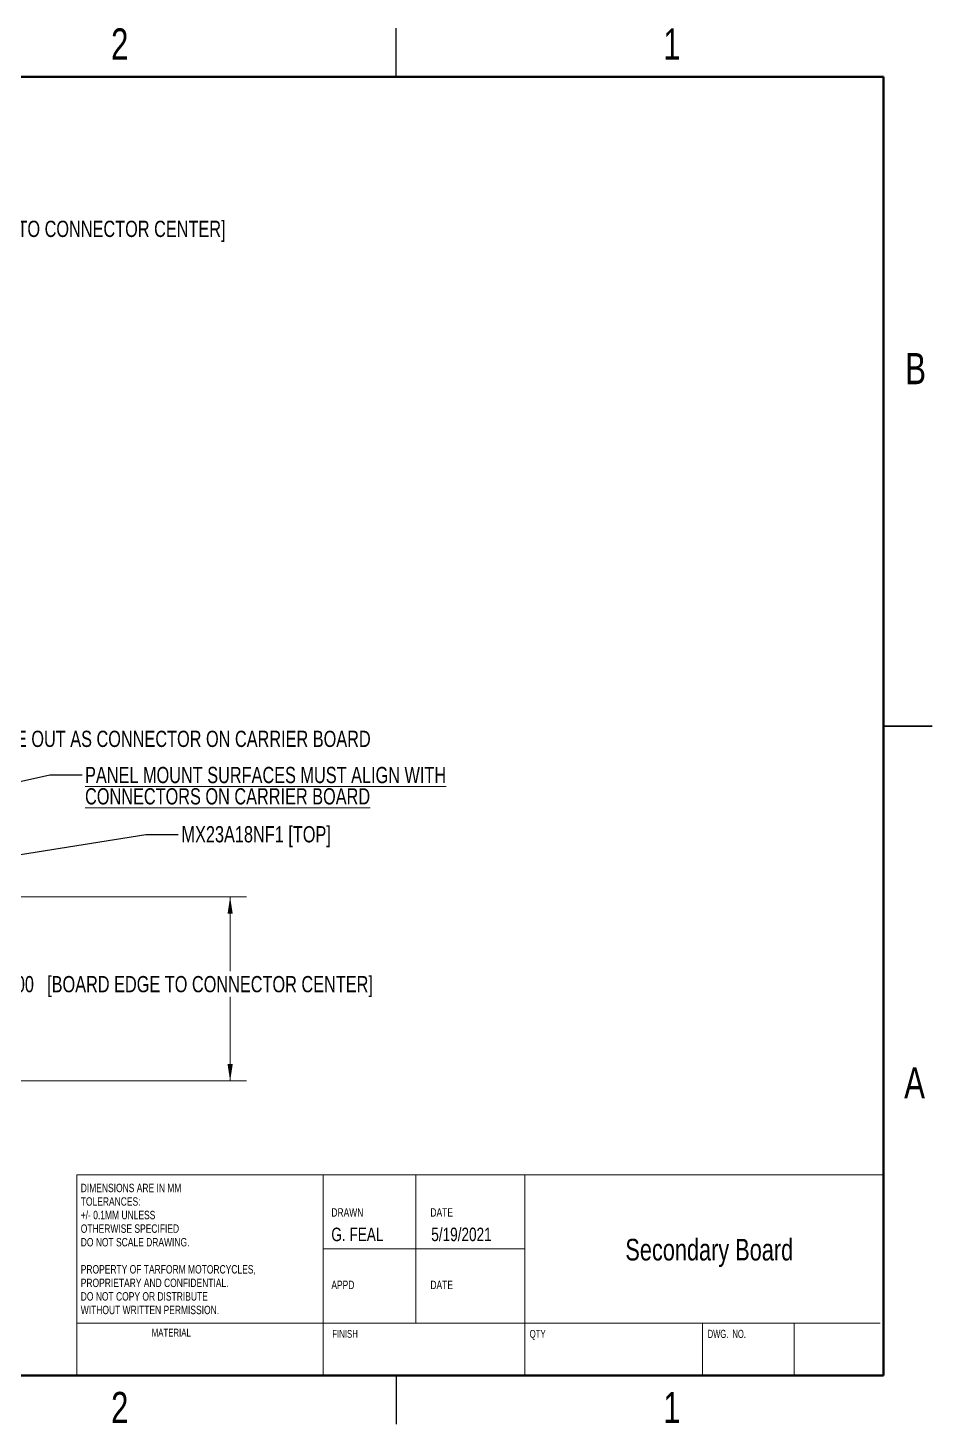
# Paper-space layout 'Sheet2' of a CAD drawing. Header units: millimetres. Extents: x 3 to 429, y 3 to 276.
# Drawn here: x 251.9 to 428.6, y 3.2 to 276.3 of the extents above; entities that cross this region are included whole.
import ezdxf

# ---------------------------------------------------------------- set-up
doc = ezdxf.new("R2010")
doc.units = ezdxf.units.MM
doc.styles.add('SLDTEXTSTYLE0', font='TXT', dxfattribs={"width": 0.694444})
doc.styles.add('SLDTEXTSTYLE1', font='TXT', dxfattribs={"width": 0.75})
doc.dimstyles.new('SLDDIMSTYLE1', dxfattribs={"dimtxt": 3.175, "dimasz": 3.302, "dimexe": 0, "dimexo": 0.0625, "dimgap": 0.79375, "dimtad": 0, "dimtih": 1, "dimtoh": 1, "dimrnd": 1e-09, "dimzin": 4, "dimdsep": 46, "dimtxsty": 'SLDTEXTSTYLE1', "dimsah": 1, "dimcen": 0.09, "dimadec": 0, "dimazin": 1, "dimtfac": 1, "dimtofl": 0, "dimtmove": 0, "dimatfit": 3, "dimfxl": 1, "dimfrac": 2, "dimtolj": 1, "dimtzin": 12, "dimarcsym": 0})
doc.dimstyles.new('SLDDIMSTYLE2', dxfattribs={"dimtxt": 3.175, "dimasz": 3.302, "dimexe": 0, "dimexo": 0.0625, "dimgap": 0.79375, "dimtad": 0, "dimtih": 1, "dimtoh": 1, "dimrnd": 1e-09, "dimzin": 12, "dimdsep": 46, "dimtxsty": 'SLDTEXTSTYLE1', "dimsah": 1, "dimcen": 0.09, "dimadec": 0, "dimazin": 3, "dimtfac": 1, "dimtofl": 0, "dimtmove": 0, "dimatfit": 3, "dimfxl": 1, "dimfrac": 2, "dimtolj": 1, "dimtzin": 12, "dimarcsym": 0})
doc.dimstyles.new('SLDDIMSTYLE4', dxfattribs={"dimtxt": 0.18, "dimasz": 1.016, "dimexe": 0, "dimexo": 0.0625, "dimgap": 0, "dimtad": 0, "dimtih": 1, "dimtoh": 1, "dimdec": 0, "dimrnd": 1e-09, "dimzin": 0, "dimdsep": 46, "dimtxsty": 'Standard', "dimblk1": 'DOT', "dimblk2": 'DOT', "dimsah": 1, "dimcen": 0.09, "dimadec": 0, "dimazin": 0, "dimtfac": 1.016, "dimtdec": 0, "dimtofl": 0, "dimtmove": 0, "dimatfit": 3, "dimldrblk": 'DOT', "dimfxl": 1, "dimfrac": 2, "dimtolj": 1, "dimtzin": 0, "dimarcsym": 0})
doc.dimstyles.new('SLDDIMSTYLE5', dxfattribs={"dimtxt": 0.18, "dimasz": 3.302, "dimexe": 0, "dimexo": 0.0625, "dimgap": 0, "dimtad": 0, "dimtih": 1, "dimtoh": 1, "dimdec": 0, "dimrnd": 1e-09, "dimzin": 0, "dimdsep": 46, "dimtxsty": 'Standard', "dimsah": 1, "dimcen": 0.09, "dimadec": 0, "dimazin": 0, "dimtfac": 3.302, "dimtdec": 0, "dimtofl": 0, "dimtmove": 0, "dimatfit": 3, "dimfxl": 1, "dimfrac": 2, "dimtolj": 1, "dimtzin": 0, "dimarcsym": 0})

# ---------------------------------------------------------------- blocks, each defined once
blk = doc.blocks.new('SW_NOTE_0_7')
at = {"color": 0, "linetype": 'Continuous', "lineweight": 0, "char_height": 1.651, "attachment_point": 1, "style": 'SLDTEXTSTYLE1'}
for s, insert in [('DIMENSIONS ARE IN MM', (0, 2.13)), ('TOLERANCES:', (0, -0.52)), ('+/- 0.1MM UNLESS', (0, -3.17)), ('OTHERWISE SPECIFIED', (0, -5.82)), ('DO NOT SCALE DRAWING.', (0, -8.48)), ('PROPERTY OF TARFORM MOTORCYCLES,', (0, -13.78)), ('PROPRIETARY AND CONFIDENTIAL.', (0, -16.43)), ('DO NOT COPY OR DISTRIBUTE', (0, -19.08)), ('WITHOUT WRITTEN PERMISSION.', (0, -21.73))]:
    blk.add_mtext(s, dxfattribs=dict(at, insert=insert))
blk = doc.blocks.new('_D_10')
at = {"color": 7, "linetype": 'Continuous', "lineweight": 0}
for p, q in [((237.57, 106.28), (294.58, 106.28)), ((291.4, 106.28), (291.4, 91.76)), ((291.4, 70.28), (291.4, 86.72)), ((208.97, 70.28), (294.58, 70.28))]:
    blk.add_line(p, q, dxfattribs=at)
at = {"color": 7, "linetype": 'Continuous', "lineweight": 18}
for points in [[(291.4, 106.28), (290.89, 102.98), (291.91, 102.98)], [(291.4, 70.28), (291.91, 73.58), (290.89, 73.58)]]:
    blk.add_solid(points, dxfattribs=at)
at = {"color": 7, "linetype": 'Continuous', "lineweight": 18, "char_height": 3.175, "attachment_point": 1, "style": 'SLDTEXTSTYLE1'}
for s, insert in [('36.00', (245.07, 90.81)), ('[BOARD EDGE TO CONNECTOR CENTER]', (255.62, 90.81))]:
    blk.add_mtext(s, dxfattribs=dict(at, insert=insert))
blk = doc.blocks.new('_D_11')
at = {"color": 7, "linetype": 'Continuous', "lineweight": 0}
for p, q in [((170.05, 218.3), (170.05, 240.14)), ((207.7, 233.05), (207.7, 240.14)), ((170.05, 236.97), (207.7, 236.97)), ((207.7, 236.97), (216.27, 236.97))]:
    blk.add_line(p, q, dxfattribs=at)
at = {"color": 7, "linetype": 'Continuous', "lineweight": 18}
for points in [[(170.05, 236.97), (173.35, 236.46), (173.35, 237.47)], [(207.7, 236.97), (204.4, 237.47), (204.4, 236.46)]]:
    blk.add_solid(points, dxfattribs=at)
at = {"color": 7, "linetype": 'Continuous', "lineweight": 18, "char_height": 3.175, "attachment_point": 1, "style": 'SLDTEXTSTYLE1'}
for s, insert in [('37.65', (216.27, 238.54)), ('[BOARD EDGE TO CONNECTOR CENTER]', (226.82, 238.54))]:
    blk.add_mtext(s, dxfattribs=dict(at, insert=insert))
blk = doc.blocks.new('_D_21')
at = {"color": 7, "linetype": 'Continuous', "lineweight": 0}
for p, q in [((198, 125.55), (198, 140.39)), ((198, 137.22), (207.7, 137.22)), ((207.7, 137.22), (225.64, 137.22))]:
    blk.add_line(p, q, dxfattribs=at)
at = {"color": 7, "linetype": 'Continuous', "lineweight": 18}
for points in [[(198, 137.22), (201.3, 136.71), (201.3, 137.72)], [(207.7, 137.22), (204.4, 137.72), (204.4, 136.71)]]:
    blk.add_solid(points, dxfattribs=at)
at = {"color": 7, "linetype": 'Continuous', "lineweight": 18, "insert": (225.64, 138.79), "char_height": 3.175, "attachment_point": 1, "style": 'SLDTEXTSTYLE1'}
blk.add_mtext('SAME DISTANCE OUT AS CONNECTOR ON CARRIER BOARD', dxfattribs=at)
blk = doc.blocks.new('_Dot')
at = {"color": 0, "linetype": 'ByBlock', "lineweight": -2}
blk.add_line((-0.5, 0), (-1, 0), dxfattribs=at)
at = {"color": 0, "linetype": 'ByBlock', "const_width": 0.5}
blk.add_lwpolyline([(-0.25, 0, 1), (0.25, 0, 1)], format="xyb", close=True, dxfattribs=at)
blk = doc.blocks.new('SW_NOTE_0_9')
at = {"color": 0, "linetype": 'Continuous', "lineweight": 0, "char_height": 3.175, "attachment_point": 1, "style": 'SLDTEXTSTYLE1'}
for s, insert in [('\\LPANEL MOUNT SURFACES MUST ALIGN WITH', (0.54, 1.57)), ('\\LCONNECTORS ON CARRIER BOARD', (0.54, -2.6))]:
    blk.add_mtext(s, dxfattribs=dict(at, insert=insert))

psp = doc.layouts.new('Sheet2')

# ---------------------------------------------------------------- linework, layer by layer
at = {"color": 7, "linetype": 'Continuous', "lineweight": 25}
for p, q in [((323.85, 266.7), (323.85, 276.225)), ((428.626, 139.7), (419.099, 139.7)), ((419.1, 139.7), (428.625, 139.7)), ((323.85, 12.7), (323.85, 3.175))]:
    psp.add_line(p, q, dxfattribs=at)
at = {"color": 7, "linetype": 'Continuous', "lineweight": 50}
for p, q in [((12.7, 266.7), (419.1, 266.7)), ((419.1, 266.7), (419.1, 12.7)), ((419.1, 12.7), (12.7, 12.7))]:
    psp.add_line(p, q, dxfattribs=at)
at = {"color": 7, "linetype": 'Continuous', "lineweight": 18}
for p, q in [((261.411, 12.7), (261.411, 51.897)), ((261.411, 51.897), (419.1, 51.897)), ((309.619, 51.897), (309.619, 12.7)), ((327.714, 51.897), (327.714, 22.901)), ((349.029, 51.897), (349.029, 22.901)), ((309.619, 37.449), (349.029, 37.449)), ((349.029, 22.901), (261.411, 22.901)), ((349.029, 22.901), (418.509, 22.901)), ((349.029, 22.901), (349.029, 12.7)), ((383.769, 22.901), (383.769, 12.7)), ((401.667, 22.901), (401.667, 12.7))]:
    psp.add_line(p, q, dxfattribs=at)

# ---------------------------------------------------------------- block references
at = {"color": 7, "linetype": 'Continuous', "lineweight": 0}
for name, p in [('SW_NOTE_0_9', (262.496, 130.147)), ('SW_NOTE_0_7', (262.194, 48.056))]:
    psp.add_blockref(name, p, dxfattribs=at)

# ---------------------------------------------------------------- texts
for s, insert, char_height, attachment_point, style in [('2', (269.814, 276.164), 6.096, 2, 'SLDTEXTSTYLE1'), ('1', (377.764, 276.164), 6.096, 2, 'SLDTEXTSTYLE1'), ('B', (425.403, 212.664), 6.096, 2, 'SLDTEXTSTYLE1'), ('MX23A18NF1 [TOP]', (281.885, 120.127), 3.175, 1, 'SLDTEXTSTYLE1'), ('A', (425.207, 72.964), 6.096, 2, 'SLDTEXTSTYLE1'), ('DRAWN', (311.189, 45.393), 1.651, 1, 'SLDTEXTSTYLE1'), ('DATE', (330.554, 45.393), 1.651, 1, 'SLDTEXTSTYLE1'), ('G. FEAL', (311.189, 41.597), 2.6458, 1, 'SLDTEXTSTYLE1'), ('5/19/2021', (330.722, 41.597), 2.6458, 1, 'SLDTEXTSTYLE1'), ('Secondary Board', (385.071, 39.406), 4.23333, 2, 'SLDTEXTSTYLE1'), ('APPD', (311.189, 31.221), 1.651, 1, 'SLDTEXTSTYLE1'), ('DATE', (330.554, 31.221), 1.651, 1, 'SLDTEXTSTYLE1'), ('MATERIAL', (276.071, 21.826), 1.524, 1, 'SLDTEXTSTYLE1'), ('FINISH', (311.358, 21.584), 1.524, 1, 'SLDTEXTSTYLE1'), ('QTY', (349.951, 21.584), 1.524, 1, 'SLDTEXTSTYLE1'), ('DWG.  NO.', (384.777, 21.616), 1.5875, 1, 'SLDTEXTSTYLE0'), ('2', (269.814, 9.464), 6.096, 2, 'SLDTEXTSTYLE1'), ('1', (377.764, 9.464), 6.096, 2, 'SLDTEXTSTYLE1')]:
    psp.add_mtext(s, dxfattribs=dict(at, insert=insert, char_height=char_height, attachment_point=attachment_point, style=style))

# ---------------------------------------------------------------- dimensions: what is measured, and where the dimension line sits
at = {"color": 7, "linetype": 'Continuous', "lineweight": 18}
for base, p1, p2, text, picture, middle in [((207.701, 236.967), (170.051, 217.032), (207.701, 231.782), '<>[BOARD EDGE TO CONNECTOR CENTER]', '_D_11', (262.603, 236.967)), ((207.701, 137.216), (198.001, 124.281), (207.701, 70.281), 'SAME DISTANCE OUT AS CONNECTOR ON CARRIER BOARD', '_D_21', (285.401, 137.216))]:
    dim = psp.add_linear_dim(base=base, p1=p1, p2=p2, text=text, dimstyle='SLDDIMSTYLE2', dxfattribs=at)
    dim.commit()
    dim.dimension.update_dxf_attribs({"geometry": picture, "text_midpoint": middle, "dimtype": 160})
dim = psp.add_linear_dim(base=(291.401, 106.281), p1=(207.701, 70.281), p2=(236.301, 106.281), angle=90, text='<>[BOARD EDGE TO CONNECTOR CENTER]', dimstyle='SLDDIMSTYLE1', dxfattribs=at)
dim.commit()
dim.dimension.update_dxf_attribs({"geometry": '_D_10', "text_midpoint": (291.401, 89.237), "dimtype": 160})

# ---------------------------------------------------------------- leaders
at = {"color": 7, "linetype": 'Continuous', "lineweight": 0}
for points, dimstyle in [([(209.201, 119.702), (256.146, 130.147), (262.496, 130.147)], 'SLDDIMSTYLE5'), ([(215.415, 108.985), (274.919, 118.474), (281.269, 118.474)], 'SLDDIMSTYLE4')]:
    psp.add_leader(points, dimstyle=dimstyle, dxfattribs=at)

doc.saveas('drawing.dxf')
